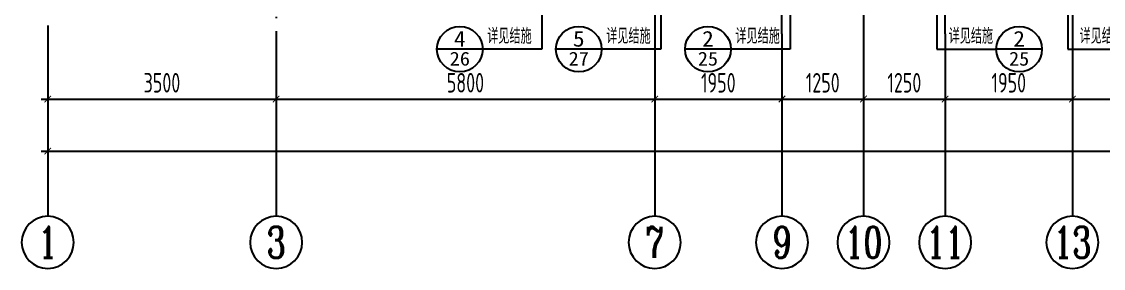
# Model space of a CAD drawing. Extents: x -461650 to 361314, y 245336 to 769729.
# Drawn here: x -11716 to 4859, y 360674 to 364463 of the extents above; entities that cross this region are included whole.
import ezdxf
from ezdxf.enums import TextEntityAlignment as Align

# ---------------------------------------------------------------- set-up
doc = ezdxf.new("R2010")
doc.units = 0
doc.header["$LTSCALE"] = 1000
doc.linetypes.add('DOTE', pattern=[2.42, 2, -0.2, 0.02, -0.2])
doc.layers.get('0').update_dxf_attribs({"linetype": 'CONTINUOUS'})
doc.layers.get('DEFPOINTS').update_dxf_attribs({"linetype": 'CONTINUOUS'})
for name, color, linetype in [('A-AXIS', 1, 'CONTINUOUS'), ('A-DOTE', 10, 'DOTE'), ('AXIS_NUM', 7, 'CONTINUOUS'), ('DIM_IDEN', 67, 'CONTINUOUS'), ('PUB_TEXT', 2, 'CONTINUOUS'), ('S-Y一般标注', 3, 'CONTINUOUS')]:
    doc.layers.add(name, color=color, linetype=linetype)
doc.styles.add('_TCH_AXIS', font='COMPLEX', dxfattribs={"bigfont": 'GBCBIG'})
doc.styles.add('_TCH_LABEL', font='simhei.ttf')
doc.styles.add('TSSD_Axis', font='complex.shx', dxfattribs={"width": 0.7, "bigfont": 'hztxt.shx'})
doc.styles.add('TSSD_DIMENSION', font='Tssdeng.shx', dxfattribs={"width": 0.7, "bigfont": 'tssdchn.shx'})
doc.dimstyles.new('TSSD_100_100', dxfattribs={"dimtxt": 300, "dimasz": 100, "dimexe": 100, "dimexo": 250, "dimgap": 100, "dimtad": 1, "dimdec": 0, "dimzin": 0, "dimdsep": 46, "dimtxsty": 'TSSD_DIMENSION', "dimblk": 'ARCHTICK', "dimcen": 0, "dimdle": 100, "dimclrt": 7, "dimadec": 0, "dimazin": 0, "dimtfac": 1, "dimtdec": 0, "dimtix": 1, "dimtmove": 2, "dimatfit": 3, "dimldrblk": 'ARCHTICK', "dimfxl": 0, "dimtolj": 1, "dimtzin": 0, "dimarcsym": 0})

# ---------------------------------------------------------------- blocks, each defined once
blk = doc.blocks.new('ts_axno')
at = {"color": 0, "linetype": 'ByBlock', "lineweight": -2}
blk.add_circle((0, 0), 0.5, dxfattribs=at)
at = {"color": 0, "linetype": 'ByBlock', "lineweight": -2, "style": 'TSSD_Axis', "width": 0.7}
blk.add_attdef('A', text='', height=0.6, dxfattribs=at).set_placement((0, 0), align=Align.MIDDLE_CENTER)
blk = doc.blocks.new('_ArchTick')
at = {"color": 0, "linetype": 'ByBlock', "const_width": 0.15}
blk.add_lwpolyline([(-0.5, -0.5), (0.5, 0.5)], dxfattribs=at)
blk = doc.blocks.new('*D326')
at = {"layer": 'DEFPOINTS', "color": 0}
for p in [(8100, 3600), (13900, 3600), (13900, 2600)]:
    blk.add_point(p, dxfattribs=at)
at = {"layer": 'S-Y一般标注', "color": 0, "lineweight": -2}
for p, q in [((8100, 3350), (8100, 2500)), ((13900, 3350), (13900, 2500)), ((8000, 2600), (14000, 2600))]:
    blk.add_line(p, q, dxfattribs=at)
at = {"layer": 'S-Y一般标注', "color": 0, "lineweight": -2, "xscale": 100, "yscale": 100, "zscale": 100, "rotation": 180}
blk.add_blockref('_ArchTick', (8100, 2600), dxfattribs=at)
at = {"layer": 'S-Y一般标注', "color": 0, "lineweight": -2, "xscale": 100, "yscale": 100, "zscale": 100}
blk.add_blockref('_ArchTick', (13900, 2600), dxfattribs=at)
at = {"layer": 'S-Y一般标注', "color": 7, "insert": (11000, 2850), "char_height": 300, "attachment_point": 5, "style": 'TSSD_DIMENSION'}
blk.add_mtext('\\A1;5800', dxfattribs=at)
blk = doc.blocks.new('*D327')
at = {"layer": 'DEFPOINTS', "color": 0}
for p in [(17100, 3600), (18350, 3600), (18350, 2600)]:
    blk.add_point(p, dxfattribs=at)
at = {"layer": 'S-Y一般标注', "color": 0, "lineweight": -2}
for p, q in [((17100, 3350), (17100, 2500)), ((18350, 3350), (18350, 2500)), ((17000, 2600), (18450, 2600))]:
    blk.add_line(p, q, dxfattribs=at)
at = {"layer": 'S-Y一般标注', "color": 0, "lineweight": -2, "xscale": 100, "yscale": 100, "zscale": 100, "rotation": 180}
blk.add_blockref('_ArchTick', (17100, 2600), dxfattribs=at)
at = {"layer": 'S-Y一般标注', "color": 0, "lineweight": -2, "xscale": 100, "yscale": 100, "zscale": 100}
blk.add_blockref('_ArchTick', (18350, 2600), dxfattribs=at)
at = {"layer": 'S-Y一般标注', "color": 7, "insert": (17725, 2850), "char_height": 300, "attachment_point": 5, "style": 'TSSD_DIMENSION'}
blk.add_mtext('\\A1;1250', dxfattribs=at)
blk = doc.blocks.new('*D328')
at = {"layer": 'DEFPOINTS', "color": 0}
for p in [(20300, 3600), (26100, 3600), (26100, 2600)]:
    blk.add_point(p, dxfattribs=at)
at = {"layer": 'S-Y一般标注', "color": 0, "lineweight": -2}
for p, q in [((20300, 3350), (20300, 2500)), ((26100, 3350), (26100, 2500)), ((20200, 2600), (26200, 2600))]:
    blk.add_line(p, q, dxfattribs=at)
at = {"layer": 'S-Y一般标注', "color": 0, "lineweight": -2, "xscale": 100, "yscale": 100, "zscale": 100, "rotation": 180}
blk.add_blockref('_ArchTick', (20300, 2600), dxfattribs=at)
at = {"layer": 'S-Y一般标注', "color": 0, "lineweight": -2, "xscale": 100, "yscale": 100, "zscale": 100}
blk.add_blockref('_ArchTick', (26100, 2600), dxfattribs=at)
at = {"layer": 'S-Y一般标注', "color": 7, "insert": (23200, 2850), "char_height": 300, "attachment_point": 5, "style": 'TSSD_DIMENSION'}
blk.add_mtext('\\A1;5800', dxfattribs=at)
blk = doc.blocks.new('*D334')
at = {"layer": 'DEFPOINTS', "color": 0}
for p in [(4600, 3600), (54600, 3600), (54600, 1800)]:
    blk.add_point(p, dxfattribs=at)
at = {"layer": 'S-Y一般标注', "color": 0, "lineweight": -2}
for p, q in [((4600, 3350), (4600, 1700)), ((54600, 3350), (54600, 1700)), ((4500, 1800), (54700, 1800))]:
    blk.add_line(p, q, dxfattribs=at)
at = {"layer": 'S-Y一般标注', "color": 0, "lineweight": -2, "xscale": 100, "yscale": 100, "zscale": 100, "rotation": 180}
blk.add_blockref('_ArchTick', (4600, 1800), dxfattribs=at)
at = {"layer": 'S-Y一般标注', "color": 0, "lineweight": -2, "xscale": 100, "yscale": 100, "zscale": 100}
blk.add_blockref('_ArchTick', (54600, 1800), dxfattribs=at)
at = {"layer": 'S-Y一般标注', "color": 7, "insert": (29600, 2050), "char_height": 300, "attachment_point": 5, "style": 'TSSD_DIMENSION'}
blk.add_mtext('\\A1;50000', dxfattribs=at)
blk = doc.blocks.new('*D335')
at = {"layer": 'DEFPOINTS', "color": 0}
for p in [(15850, 3600), (17100, 3600), (17100, 2600)]:
    blk.add_point(p, dxfattribs=at)
at = {"layer": 'S-Y一般标注', "color": 0, "lineweight": -2}
for p, q in [((15850, 3350), (15850, 2500)), ((17100, 3350), (17100, 2500)), ((15750, 2600), (17200, 2600))]:
    blk.add_line(p, q, dxfattribs=at)
at = {"layer": 'S-Y一般标注', "color": 0, "lineweight": -2, "xscale": 100, "yscale": 100, "zscale": 100, "rotation": 180}
blk.add_blockref('_ArchTick', (15850, 2600), dxfattribs=at)
at = {"layer": 'S-Y一般标注', "color": 0, "lineweight": -2, "xscale": 100, "yscale": 100, "zscale": 100}
blk.add_blockref('_ArchTick', (17100, 2600), dxfattribs=at)
at = {"layer": 'S-Y一般标注', "color": 7, "insert": (16475, 2850), "char_height": 300, "attachment_point": 5, "style": 'TSSD_DIMENSION'}
blk.add_mtext('\\A1;1250', dxfattribs=at)
blk = doc.blocks.new('*D336')
at = {"layer": 'DEFPOINTS', "color": 0}
for p in [(4600, 3600), (8100, 3600), (8100, 2600)]:
    blk.add_point(p, dxfattribs=at)
at = {"layer": 'S-Y一般标注', "color": 0, "lineweight": -2}
for p, q in [((4600, 3350), (4600, 2500)), ((8100, 3350), (8100, 2500)), ((4500, 2600), (8200, 2600))]:
    blk.add_line(p, q, dxfattribs=at)
at = {"layer": 'S-Y一般标注', "color": 0, "lineweight": -2, "xscale": 100, "yscale": 100, "zscale": 100, "rotation": 180}
blk.add_blockref('_ArchTick', (4600, 2600), dxfattribs=at)
at = {"layer": 'S-Y一般标注', "color": 0, "lineweight": -2, "xscale": 100, "yscale": 100, "zscale": 100}
blk.add_blockref('_ArchTick', (8100, 2600), dxfattribs=at)
at = {"layer": 'S-Y一般标注', "color": 7, "insert": (6350, 2850), "char_height": 300, "attachment_point": 5, "style": 'TSSD_DIMENSION'}
blk.add_mtext('\\A1;3500', dxfattribs=at)
blk = doc.blocks.new('*D353')
at = {"layer": 'DEFPOINTS', "color": 0}
for p in [(13900, 3600), (15850, 3600), (15850, 2600)]:
    blk.add_point(p, dxfattribs=at)
at = {"layer": 'S-Y一般标注', "color": 0, "lineweight": -2}
for p, q in [((13900, 3350), (13900, 2500)), ((15850, 3350), (15850, 2500)), ((13800, 2600), (15950, 2600))]:
    blk.add_line(p, q, dxfattribs=at)
at = {"layer": 'S-Y一般标注', "color": 0, "lineweight": -2, "xscale": 100, "yscale": 100, "zscale": 100, "rotation": 180}
blk.add_blockref('_ArchTick', (13900, 2600), dxfattribs=at)
at = {"layer": 'S-Y一般标注', "color": 0, "lineweight": -2, "xscale": 100, "yscale": 100, "zscale": 100}
blk.add_blockref('_ArchTick', (15850, 2600), dxfattribs=at)
at = {"layer": 'S-Y一般标注', "color": 7, "insert": (14875, 2850), "char_height": 300, "attachment_point": 5, "style": 'TSSD_DIMENSION'}
blk.add_mtext('\\A1;1950', dxfattribs=at)
blk = doc.blocks.new('*D354')
at = {"layer": 'DEFPOINTS', "color": 0}
for p in [(18350, 3600), (20300, 3600), (20300, 2600)]:
    blk.add_point(p, dxfattribs=at)
at = {"layer": 'S-Y一般标注', "color": 0, "lineweight": -2}
for p, q in [((18350, 3350), (18350, 2500)), ((20300, 3350), (20300, 2500)), ((18250, 2600), (20400, 2600))]:
    blk.add_line(p, q, dxfattribs=at)
at = {"layer": 'S-Y一般标注', "color": 0, "lineweight": -2, "xscale": 100, "yscale": 100, "zscale": 100, "rotation": 180}
blk.add_blockref('_ArchTick', (18350, 2600), dxfattribs=at)
at = {"layer": 'S-Y一般标注', "color": 0, "lineweight": -2, "xscale": 100, "yscale": 100, "zscale": 100}
blk.add_blockref('_ArchTick', (20300, 2600), dxfattribs=at)
at = {"layer": 'S-Y一般标注', "color": 7, "insert": (19325, 2850), "char_height": 300, "attachment_point": 5, "style": 'TSSD_DIMENSION'}
blk.add_mtext('\\A1;1950', dxfattribs=at)
blk = doc.blocks.new('20210810.07335079')
at = {"layer": 'DIM_IDEN'}
for p, q in [((9889, 2605), (9889, 1270)), ((11712, 2595), (11712, 1270)), ((13691, 2605), (13691, 1270)), ((15941, 2605), (15941, 1270)), ((17946, 2595), (17946, 1270)), ((8980, 1270), (8280, 1270)), ((9889, 1270), (8980, 1270)), ((10803, 1270), (10103, 1270)), ((11712, 1270), (10803, 1270)), ((12782, 1270), (12082, 1270)), ((13691, 1270), (12782, 1270)), ((15941, 1270), (16850, 1270)), ((17550, 1270), (16850, 1270)), ((17946, 1270), (18855, 1270))]:
    blk.add_line(p, q, dxfattribs=at)
for centre in [(8630, 1270), (10453, 1270), (12432, 1270), (17200, 1270)]:
    blk.add_circle(centre, 350, dxfattribs=at)
at = {"layer": 'PUB_TEXT', "style": '_TCH_LABEL'}
for s, height, width, p, p2 in [('4', 241, 1.034884, (8540, 1309), (8720, 1309)), ('5', 241, 1.028902, (10363, 1309), (10542, 1309)), ('2', 241, 1.022989, (12343, 1309), (12521, 1309)), ('2', 241, 1.022989, (17111, 1309), (17289, 1309)), ('26', 211.6, 1.022989, (8474, 1018), (8786, 1018)), ('27', 211.6, 1.022989, (10297, 1018), (10608, 1018)), ('25', 212.7, 1.00565, (12278, 1017), (12586, 1017)), ('25', 212.7, 1.00565, (17046, 1017), (17354, 1017))]:
    blk.add_text(s, height=height, dxfattribs=dict(at, width=width)).set_placement(p, p2, align=Align.FIT)
at = {"layer": 'PUB_TEXT', "style": '_TCH_AXIS'}
for p in [(9050, 1353), (10873, 1353), (12852, 1353), (16120, 1353), (18125, 1353)]:
    blk.add_text('详见结施', height=236.3, dxfattribs=at).set_placement(p)
blk = doc.blocks.new('20210726.16395156')
at = {"layer": 'A-AXIS'}
for p, q in [((4600, 3600), (4600, 800)), ((8100, 3600), (8100, 800)), ((13900, 3600), (13900, 800)), ((15850, 3600), (15850, 800)), ((17100, 3600), (17100, 800)), ((18350, 3600), (18350, 800)), ((20300, 3600), (20300, 800))]:
    blk.add_line(p, q, dxfattribs=at)
at = {"layer": 'A-DOTE'}
for p, q in [((4600, 18249.9), (4600, 3600)), ((13900.2, 13700), (13900, 3600)), ((20299.8, 13700), (20300, 3600)), ((15850, 3600), (15850, 11500)), ((18350, 3600), (18350, 11500)), ((8100, 10900), (8100, 3600)), ((17100, 9400), (17100, 3600))]:
    blk.add_line(p, q, dxfattribs=at)
at = {"layer": 'A-AXIS'}
ref = blk.add_blockref('ts_axno', (4600, 400), dxfattribs=dict(at, xscale=-800, yscale=800, zscale=800, rotation=180))
ref.add_attrib('1', '1', dxfattribs={"layer": 'AXIS_NUM', "height": 480, "style": 'TSSD_Axis', "width": 0.7}).set_placement((4600, 400), align=Align.MIDDLE_CENTER)
ref = blk.add_blockref('ts_axno', (8100, 400), dxfattribs=dict(at, xscale=-800, yscale=800, zscale=800, rotation=180))
ref.add_attrib('2', '3', dxfattribs={"layer": 'AXIS_NUM', "height": 480, "style": 'TSSD_Axis', "width": 0.7}).set_placement((8100, 400), align=Align.MIDDLE_CENTER)
ref = blk.add_blockref('ts_axno', (13900, 400), dxfattribs=dict(at, xscale=-800, yscale=800, zscale=800, rotation=180))
ref.add_attrib('5', '7', dxfattribs={"layer": 'AXIS_NUM', "height": 480, "style": 'TSSD_Axis', "width": 0.7}).set_placement((13900, 400), align=Align.MIDDLE_CENTER)
ref = blk.add_blockref('ts_axno', (15850, 400), dxfattribs=dict(at, xscale=-800, yscale=800, zscale=800, rotation=180))
ref.add_attrib('8', '9', dxfattribs={"layer": 'AXIS_NUM', "height": 480, "style": 'TSSD_Axis', "width": 0.7}).set_placement((15850, 400), align=Align.MIDDLE_CENTER)
ref = blk.add_blockref('ts_axno', (17100, 400), dxfattribs=dict(at, xscale=-800, yscale=800, zscale=800, rotation=180))
ref.add_attrib('8', '10', dxfattribs={"layer": 'AXIS_NUM', "height": 480, "style": 'TSSD_Axis', "width": 0.7}).set_placement((17100, 400), align=Align.MIDDLE_CENTER)
ref = blk.add_blockref('ts_axno', (18350, 400), dxfattribs=dict(at, xscale=-800, yscale=800, zscale=800, rotation=180))
ref.add_attrib('8', '11', dxfattribs={"layer": 'AXIS_NUM', "height": 480, "style": 'TSSD_Axis', "width": 0.7}).set_placement((18350, 400), align=Align.MIDDLE_CENTER)
ref = blk.add_blockref('ts_axno', (20300, 400), dxfattribs=dict(at, xscale=-800, yscale=800, zscale=800, rotation=180))
ref.add_attrib('8', '13', dxfattribs={"layer": 'AXIS_NUM', "height": 480, "style": 'TSSD_Axis', "width": 0.7}).set_placement((20300, 400), align=Align.MIDDLE_CENTER)
at = {"layer": 'S-Y一般标注'}
for base, p1, p2, picture, middle in [((54600, 1800), (4600, 3600), (54600, 3600), '*D334', (29600, 2050)), ((8100, 2600), (4600, 3600), (8100, 3600), '*D336', (6350, 2850)), ((13900, 2600), (8100, 3600), (13900, 3600), '*D326', (11000, 2850)), ((15850, 2600), (13900, 3600), (15850, 3600), '*D353', (14875, 2850)), ((17100, 2600), (15850, 3600), (17100, 3600), '*D335', (16475, 2850)), ((18350, 2600), (17100, 3600), (18350, 3600), '*D327', (17725, 2850)), ((20300, 2600), (18350, 3600), (20300, 3600), '*D354', (19325, 2850)), ((26100, 2600), (20300, 3600), (26100, 3600), '*D328', (23200, 2850))]:
    dim = blk.add_linear_dim(base=base, p1=p1, p2=p2, dimstyle='TSSD_100_100', dxfattribs=at)
    dim.commit()
    dim.dimension.update_dxf_attribs({"geometry": picture, "text_midpoint": middle})

msp = doc.modelspace()

# ---------------------------------------------------------------- block references
at = {"layer": 'A-DOTE'}
msp.add_blockref('20210726.16395156', (-15915.8, 360673.91), dxfattribs=at)
at = {"layer": 'PUB_TEXT'}
msp.add_blockref('20210810.07335079', (-13631.69, 362769.33), dxfattribs=at)

doc.saveas('drawing.dxf')
